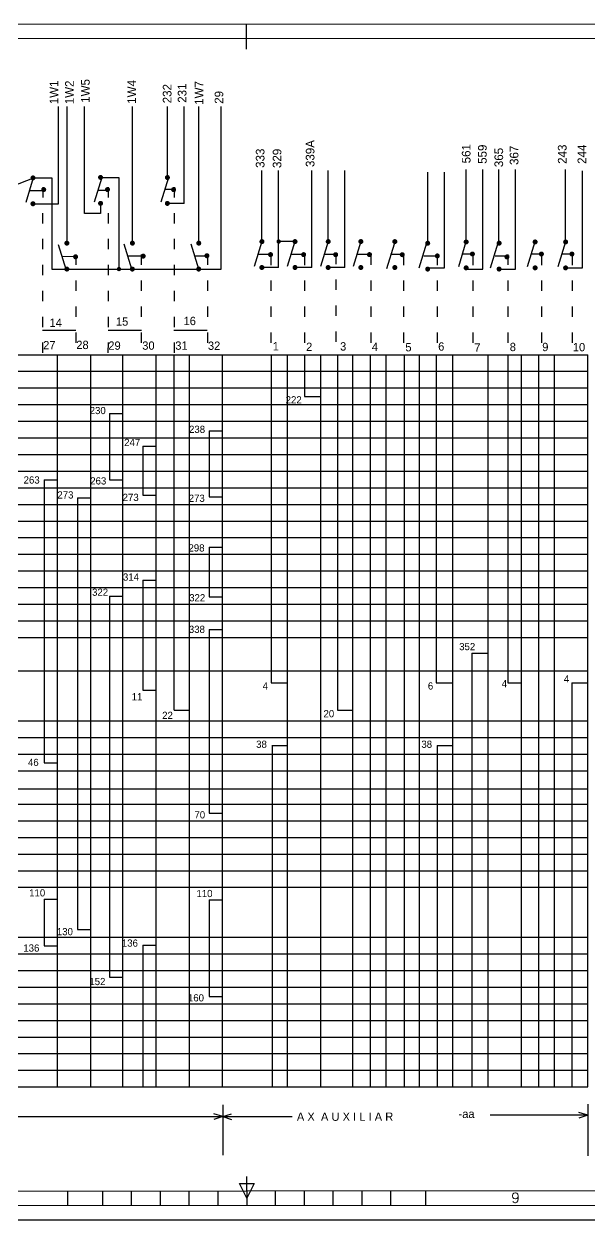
# Model space of a CAD drawing. Header units: millimetres. Extents: x 779 to 5457, y 14 to 905.
# Drawn here: x 4304.4 to 4500.6, y 64.6 to 479.9 of the extents above; entities that cross this region are included whole.
import ezdxf
from ezdxf.enums import TextEntityAlignment as Align

# ---------------------------------------------------------------- set-up
doc = ezdxf.new("R2010")
doc.units = ezdxf.units.MM
doc.linetypes.add('ACAD_ISO03W100', pattern=[30, 12, -18])
doc.styles.add('ISO', font='SIMPLEX.shx')

msp = doc.modelspace()

# ---------------------------------------------------------------- linework, layer by layer
at = {"color": 70}
for p, q in [((4381.64, 471.12), (4381.63, 479.78)), ((4316.37, 417.49), (4316.37, 451.3)), ((4319.37, 404.26), (4319.37, 451.3)), ((4325.44, 414.17), (4325.44, 451.3)), ((4342.06, 404.26), (4342.06, 451.3)), ((4354.19, 426.61), (4354.19, 451.3)), ((4360.06, 417.6), (4360.06, 451.3)), ((4365.12, 404.26), (4365.12, 451.3)), ((4372.81, 394.81), (4372.81, 451.3)), ((4386.96, 404.34), (4386.96, 429.02)), ((4392.83, 395.33), (4392.83, 429.02)), ((4404.33, 395.33), (4404.33, 429.02)), ((4410.02, 404.34), (4410.02, 429.02)), ((4415.86, 395.37), (4415.86, 429.07)), ((4444.59, 403.79), (4444.59, 428.47)), ((4450.45, 395.25), (4450.45, 428.47)), ((4457.94, 404.67), (4457.94, 429.36)), ((4463.79, 394.81), (4463.79, 429.4)), ((4469.25, 404.67), (4469.25, 429.36)), ((4475.12, 394.83), (4475.12, 429.36)), ((4492.49, 404.67), (4492.49, 429.36)), ((4498.31, 395.2), (4498.31, 428.9)), ((4307.94, 426.49), (4285.25, 417.64)), ((4307.63, 426.49), (4304.98, 417.88)), ((4307.51, 426.49), (4314, 426.49)), ((4314, 426.49), (4314, 394.82)), ((4331.41, 426.64), (4328.76, 418.03)), ((4330.55, 426.64), (4337.37, 426.64)), ((4337.37, 426.64), (4337.37, 394.83)), ((4354.61, 426.61), (4351.96, 418)), ((4307.5, 417.49), (4316.37, 417.49)), ((4330.98, 417.64), (4330.98, 414.17)), ((4330.98, 414.17), (4325.44, 414.17)), ((4319.05, 394.63), (4316.42, 403.24)), ((4341.83, 394.83), (4339.2, 403.44)), ((4365.05, 394.83), (4362.42, 403.44)), ((4386.95, 404.37), (4384.3, 395.76)), ((4398.45, 404.37), (4392.83, 404.37)), ((4398.45, 404.37), (4395.8, 395.76)), ((4409.97, 404.37), (4407.32, 395.76)), ((4421.31, 404.37), (4418.66, 395.76)), ((4432.97, 403.51), (4430.32, 394.9)), ((4444.15, 403.8), (4441.5, 395.19)), ((4457.88, 404.24), (4455.23, 395.63)), ((4468.96, 403.8), (4466.31, 395.19)), ((4481.83, 404.24), (4479.18, 395.63)), ((4492.43, 404.24), (4489.78, 395.63)), ((4314, 394.82), (4319.27, 394.83)), ((4319.27, 394.83), (4365.05, 394.83)), ((4364.63, 394.83), (4372.81, 394.81)), ((4356.55, 241.64), (4356.55, 365.1)), ((4390.19, 365.1), (4390.19, 251.19)), ((4401.76, 365.1), (4401.76, 350.63)), ((4413.23, 365.1), (4413.23, 241.64)), ((4424.59, 365.1), (4424.59, 110.86)), ((4436.47, 365.1), (4436.47, 110.86)), ((4447.56, 365.1), (4447.56, 251.19)), ((4472.43, 365.1), (4472.43, 251.19)), ((4401.76, 350.63), (4407.33, 350.63)), ((4334.1, 344.63), (4334.1, 321.7)), ((4334.1, 344.63), (4338.6, 344.63)), ((4368.69, 338.68), (4368.69, 315.77)), ((4368.69, 338.68), (4373.19, 338.68)), ((4345.65, 333.39), (4345.65, 316.3)), ((4345.65, 333.39), (4350.15, 333.39)), ((4311.38, 321.7), (4311.38, 241.41)), ((4311.38, 321.7), (4315.88, 321.7)), ((4334.1, 321.7), (4338.6, 321.7)), ((4345.65, 316.3), (4350.15, 316.3)), ((4368.69, 315.77), (4373.19, 315.77)), ((4322.93, 315.4), (4322.93, 240.51)), ((4322.93, 315.4), (4327.43, 315.4)), ((4368.69, 298.3), (4368.69, 281.06)), ((4368.69, 298.3), (4373.19, 298.3)), ((4345.65, 286.84), (4345.65, 248.61)), ((4345.65, 286.84), (4350.15, 286.84)), ((4334.1, 281.22), (4334.1, 241.41)), ((4334.1, 281.22), (4338.6, 281.22)), ((4368.69, 281.06), (4373.19, 281.06)), ((4368.69, 269.72), (4368.69, 243.86)), ((4368.69, 269.72), (4373.19, 269.72)), ((4459.94, 261.43), (4465.52, 261.43)), ((4390.19, 251.19), (4395.77, 251.19)), ((4447.56, 251.19), (4453.15, 251.19)), ((4472.43, 251.19), (4477.07, 251.19)), ((4494.59, 251.19), (4500.17, 251.19)), ((4345.65, 248.61), (4350.15, 248.61)), ((4311.38, 241.41), (4311.38, 223.36)), ((4334.1, 241.41), (4334.1, 148.93)), ((4356.55, 241.64), (4361.7, 241.64)), ((4368.69, 243.86), (4368.69, 205.88)), ((4413.23, 241.64), (4418.5, 241.64)), ((4322.93, 240.51), (4322.93, 165.51)), ((4390.51, 229.42), (4395.78, 229.42)), ((4390.52, 229.42), (4390.52, 110.86)), ((4447.88, 229.42), (4453.15, 229.42)), ((4447.9, 229.42), (4447.9, 110.86)), ((4311.38, 223.36), (4315.88, 223.36)), ((4368.74, 205.88), (4373.24, 205.88)), ((4311.38, 176), (4311.38, 159.81)), ((4311.38, 176), (4315.88, 176)), ((4368.69, 175.86), (4368.69, 142.2)), ((4368.69, 175.86), (4373.19, 175.86)), ((4322.93, 165.51), (4327.43, 165.51)), ((4311.38, 159.81), (4315.88, 159.81)), ((4345.65, 160.12), (4345.65, 110.86)), ((4345.65, 160.12), (4350.15, 160.12)), ((4334.1, 148.93), (4338.6, 148.93)), ((4368.69, 142.2), (4373.19, 142.2)), ((4381.78, 74.78), (4381.78, 79.78)), ((4319.56, 69.76), (4319.56, 74.76)), ((4331.78, 69.77), (4331.78, 74.77)), ((4341.78, 69.77), (4341.78, 74.77)), ((4351.78, 69.77), (4351.78, 74.77)), ((4361.78, 69.78), (4361.78, 74.78)), ((4371.78, 69.78), (4371.78, 74.78)), ((4379.28, 77.28), (4384.28, 77.29)), ((4381.78, 72.28), (4379.28, 77.28)), ((4384.28, 77.29), (4381.78, 72.28)), ((4381.78, 74.78), (4381.78, 69.78)), ((4391.78, 69.79), (4391.78, 74.79)), ((4401.78, 69.79), (4401.78, 74.79)), ((4411.78, 69.8), (4411.78, 74.8)), ((4421.78, 69.8), (4421.78, 74.8)), ((4431.78, 69.8), (4431.78, 74.8)), ((4443.99, 69.81), (4443.99, 74.81))]:
    msp.add_line(p, q, dxfattribs=at)
at = {"linetype": 'ByBlock'}
msp.add_line((4307.51, 426.49), (4307.51, 426.49), dxfattribs=at)
at = {"color": 1}
for p, q in [((4311.09, 421.98), (4306.25, 421.99)), ((4333.62, 422.14), (4330.02, 422.14)), ((4357.02, 422.42), (4353.29, 422.42)), ((4322.52, 399.12), (4317.68, 399.13)), ((4345.3, 399.32), (4340.46, 399.33)), ((4368.52, 399.32), (4363.68, 399.33)), ((4390.41, 399.86), (4385.57, 399.87)), ((4401.91, 399.86), (4397.07, 399.87)), ((4412.42, 399.86), (4408.59, 399.87)), ((4424.77, 399.86), (4419.93, 399.87)), ((4435.55, 399.85), (4431.72, 399.86)), ((4448.07, 399.31), (4443.22, 399.31)), ((4460.29, 400.05), (4456.56, 400.05)), ((4472.85, 399.32), (4468, 399.33)), ((4484.24, 400.05), (4480.51, 400.05)), ((4494.84, 400.05), (4491.1, 400.05)), ((4310.81, 373.58), (4322.39, 373.58)), ((4333.58, 373.58), (4345.16, 373.58)), ((4333.58, 373.58), (4343.1, 373.58)), ((4356.47, 373.58), (4365.99, 373.58)), ((4356.47, 373.58), (4368.05, 373.58)), ((4005.79, 284.25), (4500.17, 284.25)), ((4005.79, 278.48), (4500.17, 278.48)), ((4005.79, 272.7), (4500.17, 272.7)), ((4005.79, 266.93), (4488.62, 266.93)), ((4052.3, 266.93), (4500.17, 266.93)), ((4005.79, 255.33), (4500.17, 255.33)), ((4005.79, 237.95), (4488.62, 237.95)), ((4052.3, 237.95), (4500.17, 237.95)), ((4000.1, 232.13), (4500.17, 232.13)), ((4000.1, 226.36), (4500.17, 226.36)), ((4000.1, 220.58), (4500.17, 220.58)), ((4488.62, 209.03), (4488.62, 220.58)), ((4000.1, 214.35), (4500.17, 214.35)), ((4000.1, 209.03), (4500.17, 209.03)), ((4000.1, 203.26), (4500.17, 203.26)), ((4000.1, 197.48), (4488.62, 197.48)), ((4046.61, 197.48), (4500.17, 197.48)), ((4000.1, 191.71), (4500.17, 191.71)), ((4000.1, 185.93), (4500.17, 185.93)), ((4005.79, 180.16), (4500.17, 180.16)), ((4005.79, 162.83), (4500.17, 162.83)), ((4000.1, 157.06), (4488.62, 157.06)), ((4046.61, 157.06), (4500.17, 157.06)), ((4000.1, 151.28), (4488.62, 151.28)), ((4046.61, 151.28), (4500.17, 151.28)), ((4000.1, 145.51), (4500.17, 145.51)), ((4000.1, 139.73), (4500.17, 139.73)), ((4000.1, 133.96), (4488.62, 133.96)), ((4046.61, 133.96), (4500.17, 133.96)), ((4005.79, 128.18), (4500.17, 128.18)), ((4005.79, 122.41), (4488.62, 122.41)), ((4052.3, 122.41), (4488.62, 122.41)), ((4052.3, 122.41), (4488.62, 122.41)), ((4052.3, 122.41), (4488.62, 122.41)), ((4063.85, 122.41), (4500.17, 122.41)), ((4000.1, 116.63), (4500.17, 116.63)), ((4005.79, 110.86), (4500.17, 110.86)), ((4222.78, 100.57), (4373.39, 100.57)), ((4373.39, 100.57), (4370.29, 101.55)), ((4373.39, 100.57), (4370.29, 99.59)), ((4373.39, 100.57), (4376.49, 101.55)), ((4373.39, 100.57), (4376.49, 99.59)), ((4500.2, 101.01), (4478.49, 101.01)), ((4500.2, 101.01), (4497.1, 101.99)), ((4500.2, 101.01), (4497.1, 100.03)), ((4827.14, 64.63), (3932.12, 64.63))]:
    msp.add_line(p, q, dxfattribs=at)
at = {"color": 1, "linetype": 'ACAD_ISO03W100', "ltscale": 0.3}
for p, q in [((4310.88, 423.29), (4310.82, 365.1)), ((4333.62, 423.29), (4333.56, 365.1)), ((4356.6, 423.29), (4356.54, 365.1)), ((4322.38, 399.84), (4322.38, 365.1)), ((4345.12, 399.84), (4345.12, 365.1)), ((4368.1, 399.84), (4368.1, 365.1)), ((4390.16, 399.83), (4390.16, 365.09)), ((4401.76, 399.83), (4401.76, 365.09)), ((4412.65, 400.17), (4412.65, 365.44)), ((4424.8, 399.84), (4424.8, 365.1)), ((4436.13, 399.83), (4436.13, 365.09)), ((4447.93, 399.83), (4447.93, 365.09)), ((4460.21, 399.83), (4460.21, 365.09)), ((4472.43, 399.84), (4472.43, 365.1)), ((4484.1, 399.83), (4484.1, 365.09)), ((4494.7, 399.83), (4494.7, 365.09))]:
    msp.add_line(p, q, dxfattribs=at)
at = {"color": 3, "linetype": 'ByBlock'}
for p, q in [((4360.06, 417.6), (4354.61, 417.6)), ((4392.83, 395.33), (4387.39, 395.33)), ((4404.33, 395.33), (4398.89, 395.33)), ((4415.86, 395.37), (4410.42, 395.37)), ((4444.58, 395.25), (4450.45, 395.25)), ((4457.93, 394.81), (4463.79, 394.81)), ((4468.95, 394.83), (4475.12, 394.83)), ((4492.05, 395.24), (4498.31, 395.24)), ((4483.04, 365.1), (4483.04, 110.86)), ((4459.94, 261.43), (4459.94, 110.86)), ((4494.59, 251.19), (4494.59, 110.86))]:
    msp.add_line(p, q, dxfattribs=at)
at = {"color": 240}
for p, q in [((4005.79, 365.1), (4500.17, 365.1)), ((4315.88, 365.1), (4315.88, 110.86)), ((4327.43, 365.1), (4327.43, 110.86)), ((4338.6, 365.1), (4338.6, 110.86)), ((4350.15, 365.1), (4350.15, 110.86)), ((4361.7, 365.1), (4361.7, 110.86)), ((4373.19, 365.1), (4373.19, 110.86)), ((4395.78, 365.1), (4395.78, 110.86)), ((4407.33, 365.1), (4407.33, 110.86)), ((4418.5, 365.1), (4418.5, 110.86)), ((4430.05, 365.1), (4430.05, 110.86)), ((4441.6, 365.1), (4441.6, 110.86)), ((4453.15, 365.1), (4453.15, 110.86)), ((4465.52, 365.1), (4465.52, 110.86)), ((4477.07, 365.1), (4477.07, 110.86)), ((4488.62, 220.58), (4488.62, 365.1)), ((4500.17, 220.58), (4500.17, 365.1)), ((4005.79, 359.33), (4500.17, 359.33)), ((4005.79, 353.55), (4500.17, 353.55)), ((4005.79, 347.78), (4488.62, 347.78)), ((4041.27, 347.78), (4500.17, 347.78)), ((4005.79, 342), (4500.17, 342)), ((4005.79, 336.23), (4500.17, 336.23)), ((4005.79, 330.45), (4500.17, 330.45)), ((4005.79, 324.68), (4500.17, 324.68)), ((4005.79, 318.9), (4500.17, 318.9)), ((4005.79, 313.13), (4500.17, 313.13)), ((4005.79, 307.35), (4500.17, 307.35)), ((4005.79, 301.58), (4500.17, 301.58)), ((4005.79, 295.8), (4500.17, 295.8)), ((4005.79, 290.03), (4500.17, 290.03)), ((4500.17, 110.86), (4500.17, 220.58)), ((4488.62, 110.86), (4488.62, 209.03)), ((4373.39, 104.59), (4373.39, 87.15)), ((4500.2, 104.87), (4500.2, 86.91)), ((4373.39, 100.57), (4397.52, 100.57))]:
    msp.add_line(p, q, dxfattribs=at)
at = {"color": 1, "linetype": 'ByBlock'}
msp.add_line((4478.49, 101.01), (4466.26, 101.01), dxfattribs=at)
at = {"color": 240}
msp.add_lwpolyline([(3941.14, 479.63), (3941.28, 69.63), (4822.28, 69.94), (4822.14, 479.94)], close=True, dxfattribs=at)
at = {"color": 70}
msp.add_lwpolyline([(3946.14, 474.63), (3946.28, 74.63), (4817.28, 74.94), (4817.14, 474.94)], close=True, dxfattribs=at)
for points, const_width in [([(4307.08, 426.49, 1), (4307.94, 426.49, 1)], 0.866), ([(4330.55, 426.64, 1), (4331.42, 426.64, 1)], 0.866), ([(4353.76, 426.61, 1), (4354.62, 426.61, 1)], 0.866), ([(4310.81, 422.42, 1), (4311.67, 422.42, 1)], 0.866), ([(4332.96, 422.42, 1), (4333.82, 422.42, 1)], 0.866), ([(4355.9, 422.42, 1), (4356.77, 422.42, 1)], 0.866), ([(4307.07, 417.49, -1), (4307.94, 417.49, -1)], 0.866), ([(4330.54, 417.64, -1), (4331.41, 417.64, -1)], 0.866), ([(4353.75, 417.62, -1), (4354.61, 417.61, -1)], 0.866), ([(4318.85, 403.82, 1), (4319.72, 403.82, 1)], 0.866), ([(4341.59, 403.82, 1), (4342.46, 403.82, 1)], 0.866), ([(4364.64, 403.82, 1), (4365.51, 403.82, 1)], 0.866), ([(4386.58, 404.37, 1), (4387.45, 404.37, 1)], 0.866), ([(4392.46, 404.37, 1), (4393.21, 404.37, 1)], 0.75), ([(4398.08, 404.37, 1), (4398.95, 404.37, 1)], 0.866), ([(4409.61, 404.37, 1), (4410.48, 404.37, 1)], 0.866), ([(4420.94, 404.37, 1), (4421.81, 404.37, 1)], 0.866), ([(4432.74, 404.35, 1), (4433.61, 404.35, 1)], 0.866), ([(4444.15, 403.81, 1), (4445.02, 403.81, 1)], 0.866), ([(4457.51, 404.24, 1), (4458.38, 404.24, 1)], 0.866), ([(4468.96, 403.82, 1), (4469.83, 403.82, 1)], 0.866), ([(4481.46, 404.24, 1), (4482.33, 404.24, 1)], 0.866), ([(4492.06, 404.24, 1), (4492.92, 404.24, 1)], 0.866), ([(4321.88, 399.08, 1), (4322.75, 399.08, 1)], 0.866), ([(4345.35, 399.32, 1), (4346.22, 399.32, 1)], 0.866), ([(4367.47, 399.46, 1), (4368.34, 399.46, 1)], 0.866), ([(4389.57, 399.84, 1), (4390.44, 399.84, 1)], 0.866), ([(4401.07, 399.84, 1), (4401.94, 399.84, 1)], 0.866), ([(4412.19, 399.82, 1), (4413.06, 399.82, 1)], 0.866), ([(4423.93, 399.84, 1), (4424.8, 399.84, 1)], 0.866), ([(4435.32, 399.81, 1), (4436.18, 399.81, 1)], 0.866), ([(4447.49, 399.4, 1), (4448.36, 399.4, 1)], 0.866), ([(4459.69, 400.05, 1), (4460.56, 400.05, 1)], 0.866), ([(4471.67, 399.03, 1), (4472.54, 399.03, 1)], 0.866), ([(4483.64, 400.05, 1), (4484.51, 400.05, 1)], 0.866), ([(4494.24, 400.05, 1), (4495.11, 400.05, 1)], 0.866), ([(4318.84, 394.83, -1), (4319.71, 394.82, -1)], 0.866), ([(4337, 394.83, 1), (4337.75, 394.83, 1)], 0.75), ([(4341.58, 394.83, -1), (4342.45, 394.82, -1)], 0.866), ([(4364.63, 394.83, -1), (4365.5, 394.82, -1)], 0.866), ([(4386.57, 395.37, -1), (4387.44, 395.37, -1)], 0.866), ([(4398.07, 395.37, -1), (4398.94, 395.37, -1)], 0.866), ([(4409.6, 395.37, -1), (4410.47, 395.37, -1)], 0.866), ([(4420.93, 395.37, -1), (4421.8, 395.37, -1)], 0.866), ([(4432.73, 395.36, -1), (4433.6, 395.35, -1)], 0.866), ([(4444.14, 394.81, -1), (4445.01, 394.81, -1)], 0.866), ([(4457.5, 395.24, -1), (4458.37, 395.24, -1)], 0.866), ([(4468.95, 394.83, -1), (4469.82, 394.82, -1)], 0.866), ([(4481.45, 395.24, -1), (4482.32, 395.24, -1)], 0.866), ([(4492.05, 395.24, -1), (4492.91, 395.24, -1)], 0.866)]:
    msp.add_lwpolyline(points, format="xyb", close=True, dxfattribs=dict(at, const_width=const_width))

# ---------------------------------------------------------------- texts
at = {"color": 240}
for s, p in [('1W1', (4316.32, 452.04)), ('1W2', (4321.68, 452.04)), ('1W5', (4327.22, 452.56)), ('1W4', (4343.32, 452.21)), ('232', (4355.6, 452.38)), ('231', (4360.8, 452.56)), ('1W7', (4366.68, 451.86)), ('29', (4373.6, 452.21)), ('333', (4387.9, 429.96)), ('329', (4393.77, 429.9)), ('339A', (4405.25, 430.24)), ('561', (4459.45, 431.53)), ('559', (4465.07, 431.35)), ('365', (4470.77, 430.21)), ('367', (4476.09, 430.97)), ('243', (4492.8, 431.35)), ('244', (4499.63, 431.35))]:
    msp.add_text(s, height=3, rotation=90, dxfattribs=at).set_placement(p)
at = {"color": 70}
for s, p in [('15', (4336.32, 375.16)), ('16', (4359.8, 375.36)), ('14', (4313.25, 374.75))]:
    msp.add_text(s, height=2.888, dxfattribs=at).set_placement(p)
at = {"color": 1}
for s, height, p in [('27', 2.888, (4311.03, 366.95)), ('28', 2.888, (4322.55, 367.05)), ('29', 2.888, (4333.68, 366.81)), ('30', 2.888, (4345.45, 366.81)), ('31', 2.888, (4356.92, 366.81)), ('32', 2.888, (4368.27, 366.77)), ('1', 2.89, (4390.76, 366.58)), ('2', 2.89, (4402.35, 366.38)), ('3', 2.89, (4414.16, 366.53)), ('4', 2.89, (4425.2, 366.41)), ('5', 2.89, (4436.83, 366.25)), ('6', 2.89, (4448.22, 366.5)), ('7', 2.89, (4460.75, 366.1)), ('8', 2.89, (4473.08, 366.33)), ('9', 2.89, (4484.36, 366.33)), ('222', 2.5, (4395.26, 348.17)), ('230', 2.5, (4327.2, 344.46)), ('238', 2.5, (4361.7, 337.93)), ('247', 2.5, (4339.17, 333.37)), ('263', 2.5, (4304.26, 320.35)), ('263', 2.5, (4327.39, 320.03)), ('273', 2.5, (4315.98, 315.16)), ('273', 2.5, (4338.65, 314.3)), ('273', 2.5, (4361.58, 314)), ('298', 2.5, (4361.51, 296.76)), ('314', 2.5, (4338.76, 286.64)), ('322', 2.5, (4328.03, 281.39)), ('322', 2.5, (4361.75, 279.45)), ('338', 2.5, (4361.64, 268.49)), ('352', 2.5, (4455.51, 262.5)), ('4', 2.5, (4491.87, 251.29)), ('4', 2.5, (4387.27, 248.83)), ('6', 2.5, (4444.64, 248.83)), ('4', 2.5, (4470.29, 249.63)), ('11', 2.5, (4341.79, 245.1)), ('22', 2.5, (4352.37, 238.63)), ('20', 2.5, (4408.4, 239.2)), ('38', 2.5, (4385.01, 228.6)), ('38', 2.5, (4442.39, 228.6)), ('46', 2.5, (4305.77, 222.29)), ('70', 2.5, (4363.58, 204.08)), ('110', 2.5, (4306.19, 176.99)), ('110', 2.5, (4364.28, 176.76)), ('130', 2.5, (4315.8, 163.53)), ('136', 2.5, (4338.38, 159.56)), ('136', 2.5, (4304.15, 157.83)), ('152', 2.5, (4327.09, 146.21)), ('160', 2.5, (4361.32, 140.54)), ('A X  A U X I L I A R', 2.8875, (4399.15, 99.09)), ('-aa', 2.888, (4455.3, 100.06))]:
    msp.add_text(s, height=height, dxfattribs=at).set_placement(p)
at = {"color": 1, "linetype": 'ByBlock'}
msp.add_text('10', height=2.888, dxfattribs=at).set_placement((4494.98, 366.27))
at = {"color": 50, "style": 'ISO'}
msp.add_text('9', height=3.5, rotation=0.0202, dxfattribs=at).set_placement((4475.1, 72.38), align=Align.MIDDLE)

doc.saveas('drawing.dxf')
